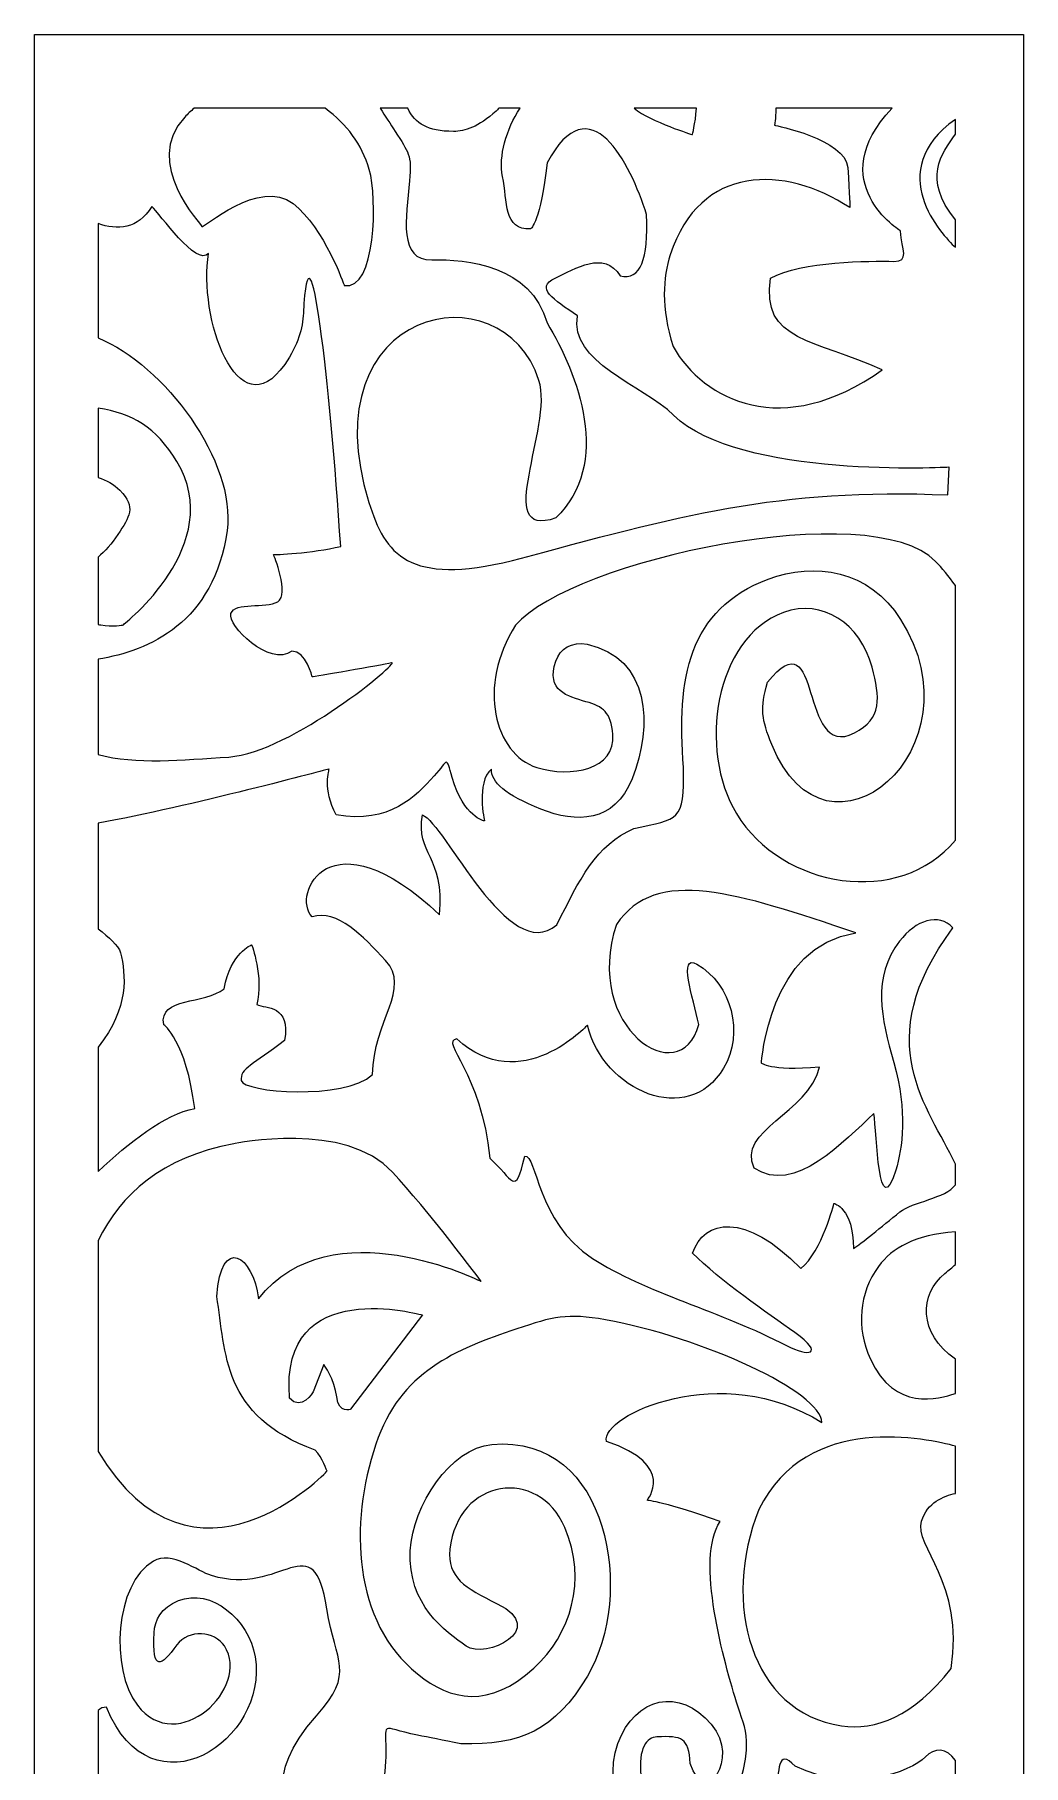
# Model space of a CAD drawing. Header units: centimetres. Extents: x -8.9 to 9, y -14 to 12.6.
# Drawn here: x 1.4 to 9.03, y -0.7 to 12.65 of the extents above; entities that cross this region are included whole.
import ezdxf

# ---------------------------------------------------------------- set-up
doc = ezdxf.new("R2010")
doc.units = ezdxf.units.CM
doc.header["$MEASUREMENT"] = 0
doc.layers.add('layer 1', color=7, linetype='Continuous')

msp = doc.modelspace()

# ---------------------------------------------------------------- linework, layer by layer
at = {"layer": 'layer 1', "color": 242, "lineweight": 9}
for points, knots in [([(9.02973, 12.6488), (9.02973, 12.6488), (1.40374, 12.6488), (1.40374, 12.6488), (1.40374, 12.6488), (1.40374, 12.6488), (1.40374, -14.04216), (1.40374, -14.04216), (1.40374, -14.04216), (1.40374, -14.04216), (9.02973, -14.04216), (9.02973, -14.04216), (9.02973, -14.04216), (9.02973, -14.04216), (9.02973, 12.6488), (9.02973, 12.6488)], [0, 0, 0, 0, 0.2, 0.2, 0.2, 0.2, 0.4, 0.4, 0.4, 0.4, 0.6, 0.6, 0.6, 0.6, 1, 1, 1, 1]), ([(4.06811, 12.08091), (4.06811, 12.08091), (4.28104, 12.08091), (4.28104, 12.08091), (4.28104, 12.08091), (4.34382, 11.96086), (4.42951, 11.9026), (4.63474, 11.90227), (4.63474, 11.90227), (4.7228, 11.90211), (4.82448, 11.93555), (4.96407, 12.05898), (4.96407, 12.05898), (4.97076, 12.06582), (4.97728, 12.07319), (4.98375, 12.08091), (4.98375, 12.08091), (4.98375, 12.08091), (5.1477, 12.08091), (5.1477, 12.08091), (5.1477, 12.08091), (5.04118, 11.91887), (4.98098, 11.71048), (5.01324, 11.55407), (5.01324, 11.55407), (5.05229, 11.3646), (5.01748, 11.13507), (5.2305, 11.15149), (5.2305, 11.15149), (5.2305, 11.15149), (5.30885, 11.20594), (5.35586, 11.65968), (5.35586, 11.65968), (5.68498, 12.27677), (5.99842, 11.65968), (6.1238, 11.26039), (6.1238, 11.26039), (6.13947, 10.91555), (6.07677, 10.75219), (5.92005, 10.78851), (5.92005, 10.78851), (5.79469, 10.98815), (5.57527, 10.84294), (5.41856, 10.77035), (5.41856, 10.77035), (5.26184, 10.69776), (5.40289, 10.60701), (5.59096, 10.47996), (5.59096, 10.47996), (5.52246, 10.123), (6.09371, 9.94587), (6.33203, 9.7132), (6.33203, 9.7132), (6.8367, 9.22034), (8.45817, 9.31191), (8.45817, 9.31191), (8.45817, 9.31191), (8.45817, 9.31191), (8.44793, 9.09836), (8.44793, 9.09836), (8.44793, 9.09836), (7.13908, 9.15539), (6.36546, 8.93723), (5.08945, 8.59239), (5.08945, 8.59239), (4.28553, 8.39786), (4.1063, 8.63949), (3.98203, 9.04043), (3.98203, 9.04043), (3.51413, 10.54987), (5.01298, 10.85602), (5.29371, 9.98157), (5.29371, 9.98157), (5.40851, 9.62395), (4.93074, 8.74661), (5.42246, 8.92079), (5.42246, 8.92079), (5.85988, 9.33515), (5.59522, 10.03417), (5.35586, 10.42551), (5.35586, 10.42551), (5.23196, 10.86904), (4.73563, 10.91873), (4.46624, 10.91168), (4.46624, 10.91168), (4.2093, 10.90495), (4.26792, 11.23006), (4.29566, 11.52187), (4.29566, 11.52187), (4.31475, 11.7229), (4.28717, 11.73921), (4.18498, 11.90134), (4.18498, 11.90134), (4.14817, 11.95973), (4.1088, 12.01976), (4.06811, 12.08091)], [0, 0, 0, 0, 0.04, 0.04, 0.04, 0.04, 0.08, 0.08, 0.08, 0.08, 0.12, 0.12, 0.12, 0.12, 0.16, 0.16, 0.16, 0.16, 0.2, 0.2, 0.2, 0.2, 0.24, 0.24, 0.24, 0.24, 0.28, 0.28, 0.28, 0.28, 0.32, 0.32, 0.32, 0.32, 0.36, 0.36, 0.36, 0.36, 0.4, 0.4, 0.4, 0.4, 0.44, 0.44, 0.44, 0.44, 0.48, 0.48, 0.48, 0.48, 0.52, 0.52, 0.52, 0.52, 0.56, 0.56, 0.56, 0.56, 0.6, 0.6, 0.6, 0.6, 0.64, 0.64, 0.64, 0.64, 0.68, 0.68, 0.68, 0.68, 0.72, 0.72, 0.72, 0.72, 0.76, 0.76, 0.76, 0.76, 0.8, 0.8, 0.8, 0.8, 0.84, 0.84, 0.84, 0.84, 0.88, 0.88, 0.88, 0.88, 0.92, 0.92, 0.92, 0.92, 1, 1, 1, 1]), ([(2.63399, 12.08091), (2.63399, 12.08091), (3.64415, 12.08091), (3.64415, 12.08091), (3.64415, 12.08091), (3.81599, 11.95489), (3.92504, 11.80656), (3.98475, 11.6073), (3.98475, 11.6073), (4.04868, 11.39395), (4.03588, 10.66766), (3.79174, 10.71478), (3.79174, 10.71478), (3.79174, 10.71478), (3.63959, 11.15527), (3.39738, 11.34611), (3.39738, 11.34611), (3.14079, 11.54835), (2.6947, 11.14774), (2.6947, 11.16853), (2.6947, 11.16853), (2.6947, 11.18213), (2.2275, 11.65515), (2.56246, 12.01334), (2.56246, 12.01334), (2.58441, 12.0368), (2.60837, 12.05937), (2.63399, 12.08091)], [0, 0, 0, 0, 0.125, 0.125, 0.125, 0.125, 0.25, 0.25, 0.25, 0.25, 0.375, 0.375, 0.375, 0.375, 0.5, 0.5, 0.5, 0.5, 0.625, 0.625, 0.625, 0.625, 0.75, 0.75, 0.75, 0.75, 1, 1, 1, 1]), ([(6.02672, 12.08091), (6.02672, 12.08091), (6.509, 12.08091), (6.509, 12.08091), (6.509, 12.08091), (6.49872, 11.95663), (6.4772, 11.87748), (6.4772, 11.87748), (6.4772, 11.87748), (6.4772, 11.87748), (6.16182, 11.97458), (6.02672, 12.08091)], [0, 0, 0, 0, 0.25, 0.25, 0.25, 0.25, 0.5, 0.5, 0.5, 0.5, 1, 1, 1, 1]), ([(7.12053, 12.08091), (7.12053, 12.08091), (8.01667, 12.08091), (8.01667, 12.08091), (8.01667, 12.08091), (7.47646, 11.51024), (8.0828, 11.13335), (8.0828, 11.13335), (8.0828, 11.13335), (8.09231, 10.98994), (8.15389, 10.89687), (8.02995, 10.89966), (8.02995, 10.89966), (7.84301, 10.90398), (7.32172, 10.90306), (7.07979, 10.77035), (7.07979, 10.77035), (7.00142, 10.28031), (7.42457, 10.29847), (7.94175, 10.06252), (7.94175, 10.06252), (7.17381, 9.51802), (6.56261, 9.82656), (6.32754, 10.24401), (6.32754, 10.24401), (6.2335, 10.54349), (6.24966, 10.77659), (6.30658, 10.95101), (6.30658, 10.95101), (6.53536, 11.65193), (7.18884, 11.64401), (7.69098, 11.31485), (7.69098, 11.31485), (7.69098, 11.31485), (7.69098, 11.40559), (7.67531, 11.62339), (7.67531, 11.62339), (7.65964, 11.84118), (7.11113, 11.95009), (7.11113, 11.95009), (7.11113, 11.95009), (7.11113, 11.95009), (7.11839, 11.99522), (7.12053, 12.08091)], [0, 0, 0, 0, 0.08333333, 0.08333333, 0.08333333, 0.08333333, 0.16666667, 0.16666667, 0.16666667, 0.16666667, 0.25, 0.25, 0.25, 0.25, 0.33333333, 0.33333333, 0.33333333, 0.33333333, 0.41666667, 0.41666667, 0.41666667, 0.41666667, 0.5, 0.5, 0.5, 0.5, 0.58333333, 0.58333333, 0.58333333, 0.58333333, 0.66666667, 0.66666667, 0.66666667, 0.66666667, 0.75, 0.75, 0.75, 0.75, 0.83333333, 0.83333333, 0.83333333, 0.83333333, 1, 1, 1, 1]), ([(8.505, 11.99509), (8.505, 11.99509), (8.505, 11.88067), (8.505, 11.88067), (8.505, 11.88067), (8.39936, 11.72889), (8.24804, 11.54172), (8.505, 11.21989), (8.505, 11.21989), (8.505, 11.21989), (8.505, 11.00904), (8.505, 11.00904), (8.505, 11.00904), (8.40088, 11.10288), (7.94398, 11.59435), (8.505, 11.99509)], [0, 0, 0, 0, 0.2, 0.2, 0.2, 0.2, 0.4, 0.4, 0.4, 0.4, 0.6, 0.6, 0.6, 0.6, 1, 1, 1, 1]), ([(1.89348, 7.09621), (1.89348, 7.09621), (1.89348, 7.83168), (1.89348, 7.83168), (1.89348, 7.83168), (2.28768, 7.89427), (2.78894, 8.11573), (2.88779, 8.82392), (2.88779, 8.82392), (2.9615, 9.35217), (2.4055, 10.10271), (1.89348, 10.30894), (1.89348, 10.30894), (1.89348, 10.30894), (1.89348, 11.19115), (1.89348, 11.19115), (1.89348, 11.19115), (2.04, 11.14132), (2.20163, 11.14556), (2.3068, 11.32421), (2.3068, 11.32421), (2.3695, 11.26975), (2.65159, 10.8523), (2.74563, 10.96121), (2.74563, 10.96121), (2.66239, 10.47912), (2.96966, 9.58452), (3.33238, 10.10543), (3.33238, 10.10543), (3.43819, 10.25738), (3.47003, 10.38486), (3.4763, 10.50057), (3.4763, 10.50057), (3.52338, 11.36906), (3.68177, 9.96056), (3.76431, 8.7015), (3.76431, 8.7015), (3.54489, 8.64706), (3.24713, 8.63805), (3.24713, 8.63805), (3.24713, 8.63805), (3.24713, 8.63805), (3.3725, 8.32951), (3.27847, 8.27505), (3.27847, 8.27505), (3.18443, 8.2206), (2.94936, 8.27505), (2.91802, 8.1843), (2.91802, 8.1843), (2.88668, 8.09355), (3.21579, 7.76687), (3.38818, 7.89392), (3.38818, 7.89392), (3.49788, 7.89392), (3.54489, 7.69426), (3.54489, 7.69426), (3.54489, 7.69426), (3.54489, 7.69426), (4.07773, 7.78501), (4.1561, 7.80317), (4.1561, 7.80317), (4.23446, 7.82131), (3.38818, 7.11347), (2.90235, 7.07718), (2.90235, 7.07718), (2.53816, 7.05437), (2.18634, 7.01726), (1.89348, 7.09621)], [0, 0, 0, 0, 0.05555556, 0.05555556, 0.05555556, 0.05555556, 0.11111111, 0.11111111, 0.11111111, 0.11111111, 0.16666667, 0.16666667, 0.16666667, 0.16666667, 0.22222222, 0.22222222, 0.22222222, 0.22222222, 0.27777778, 0.27777778, 0.27777778, 0.27777778, 0.33333333, 0.33333333, 0.33333333, 0.33333333, 0.38888889, 0.38888889, 0.38888889, 0.38888889, 0.44444444, 0.44444444, 0.44444444, 0.44444444, 0.5, 0.5, 0.5, 0.5, 0.55555556, 0.55555556, 0.55555556, 0.55555556, 0.61111111, 0.61111111, 0.61111111, 0.61111111, 0.66666667, 0.66666667, 0.66666667, 0.66666667, 0.72222222, 0.72222222, 0.72222222, 0.72222222, 0.77777778, 0.77777778, 0.77777778, 0.77777778, 0.83333333, 0.83333333, 0.83333333, 0.83333333, 0.88888889, 0.88888889, 0.88888889, 0.88888889, 1, 1, 1, 1]), ([(1.89348, 8.09942), (1.89348, 8.09942), (1.89348, 8.61779), (1.89348, 8.61779), (1.89348, 8.61779), (1.94584, 8.66411), (1.9985, 8.72194), (2.04631, 8.79397), (2.04631, 8.79397), (2.13481, 8.92727), (2.18983, 9.00419), (2.062, 9.13398), (2.062, 9.13398), (2.01539, 9.18126), (1.95613, 9.21257), (1.89348, 9.23297), (1.89348, 9.23297), (1.89348, 9.23297), (1.89348, 9.76831), (1.89348, 9.76831), (1.89348, 9.76831), (2.15721, 9.7277), (2.33887, 9.6223), (2.49995, 9.35697), (2.49995, 9.35697), (2.88904, 8.71616), (2.08577, 8.09597), (2.08577, 8.09597), (2.08577, 8.09597), (2.08577, 8.09597), (2.0074, 8.07781), (1.91338, 8.09597), (1.91338, 8.09597), (1.90674, 8.09666), (1.90012, 8.09785), (1.89348, 8.09942)], [0, 0, 0, 0, 0.1, 0.1, 0.1, 0.1, 0.2, 0.2, 0.2, 0.2, 0.3, 0.3, 0.3, 0.3, 0.4, 0.4, 0.4, 0.4, 0.5, 0.5, 0.5, 0.5, 0.6, 0.6, 0.6, 0.6, 0.7, 0.7, 0.7, 0.7, 0.8, 0.8, 0.8, 0.8, 1, 1, 1, 1]), ([(1.89348, 3.88006), (1.89348, 3.88006), (1.89348, 4.83963), (1.89348, 4.83963), (1.89348, 4.83963), (2.13695, 5.14385), (2.10548, 5.40021), (2.06694, 5.56759), (2.06694, 5.56759), (2.0471, 5.62735), (1.97866, 5.68571), (1.89348, 5.75299), (1.89348, 5.75299), (1.89348, 5.75299), (1.89348, 6.56614), (1.89348, 6.56614), (1.89348, 6.56614), (2.59141, 6.6939), (3.67614, 6.98456), (3.67614, 6.98456), (3.67614, 6.98456), (3.67614, 6.98456), (3.62295, 6.83055), (3.72935, 6.63032), (3.72935, 6.63032), (4.14078, 6.55887), (4.34537, 6.77299), (4.48463, 6.93069), (4.48463, 6.93069), (4.59895, 7.06019), (4.57434, 7.08716), (4.62384, 6.91855), (4.62384, 6.91855), (4.71482, 6.60855), (4.87306, 6.58412), (4.87306, 6.58412), (4.87306, 6.58412), (4.87306, 6.58412), (4.80658, 6.87675), (4.92627, 6.98456), (4.92627, 6.98456), (4.92627, 6.88418), (5.0322, 6.78375), (5.30884, 6.67505), (5.30884, 6.67505), (5.58245, 6.56753), (5.87386, 6.56538), (6.01142, 6.90957), (6.01142, 6.90957), (6.17628, 7.32194), (6.15041, 7.84093), (5.66494, 7.94627), (5.66494, 7.94627), (5.54768, 7.97172), (5.45448, 7.90939), (5.4235, 7.81648), (5.4235, 7.81648), (5.34625, 7.58486), (5.51242, 7.54544), (5.65623, 7.50357), (5.65623, 7.50357), (5.78646, 7.46564), (5.84954, 7.42335), (5.86406, 7.25045), (5.86406, 7.25045), (5.88643, 6.98425), (5.54261, 6.91192), (5.27713, 6.99656), (5.27713, 6.99656), (4.95266, 7.10005), (4.81325, 7.62198), (5.11245, 8.0935), (5.11245, 8.0935), (5.54769, 8.59755), (7.86144, 9.09097), (8.35186, 8.58586), (8.35186, 8.58586), (8.40156, 8.53467), (8.45416, 8.47246), (8.505, 8.39873), (8.505, 8.39873), (8.505, 8.39873), (8.505, 6.43449), (8.505, 6.43449), (8.505, 6.43449), (8.07697, 5.91747), (7.17005, 6.05893), (6.81661, 6.64126), (6.81661, 6.64126), (6.52096, 7.12839), (6.64458, 7.99456), (7.18035, 8.19197), (7.18035, 8.19197), (7.47811, 8.30164), (7.77396, 8.10643), (7.86254, 7.77002), (7.86254, 7.77002), (7.92328, 7.53917), (7.94385, 7.37175), (7.72607, 7.26233), (7.72607, 7.26233), (7.29144, 7.04395), (7.48537, 8.1852), (7.05569, 7.65354), (7.05569, 7.65354), (6.99688, 7.45209), (7.01224, 7.36434), (7.08869, 7.17465), (7.08869, 7.17465), (7.51353, 6.12033), (8.71481, 7.14213), (8.08304, 8.13844), (8.08304, 8.13844), (7.84169, 8.51907), (7.41834, 8.58521), (7.06152, 8.44933), (7.06152, 8.44933), (6.44361, 8.21405), (6.35661, 7.68658), (6.40719, 6.99573), (6.40719, 6.99573), (6.4151, 6.5754), (6.37497, 6.60292), (6.02583, 6.52526), (6.02583, 6.52526), (5.73431, 6.40384), (5.60355, 6.12514), (5.43164, 5.78323), (5.43164, 5.78323), (5.05926, 5.45978), (4.56719, 6.56872), (4.3943, 6.63032), (4.3943, 6.63032), (4.34109, 6.32229), (4.56719, 6.32229), (4.52729, 5.86023), (4.52729, 5.86023), (3.67614, 6.66112), (3.38356, 6.01424), (3.54315, 5.84483), (3.54315, 5.84483), (3.73858, 5.90439), (3.93401, 5.69674), (4.11099, 5.50698), (4.11099, 5.50698), (4.30983, 5.29379), (4.0194, 5.04073), (4.00862, 4.62809), (4.00862, 4.62809), (3.79583, 4.42786), (3.01118, 4.48947), (2.99789, 4.58188), (2.99789, 4.58188), (2.98458, 4.67429), (3.09098, 4.7051), (3.33037, 4.88991), (3.33037, 4.88991), (3.38356, 5.16715), (3.18407, 5.13634), (3.11758, 5.16715), (3.11758, 5.16715), (3.17077, 5.38277), (3.07768, 5.6292), (3.07768, 5.6292), (3.07768, 5.6292), (3.07768, 5.6292), (2.91809, 5.56759), (2.8649, 5.29037), (2.8649, 5.29037), (2.7186, 5.16715), (2.35952, 5.22875), (2.39942, 5.01313), (2.39942, 5.01313), (2.39942, 5.01313), (2.5723, 4.88991), (2.6388, 4.36626), (2.6388, 4.36626), (2.40958, 4.3232), (2.12845, 4.10301), (1.89348, 3.88006)], [0, 0, 0, 0, 0.02173913, 0.02173913, 0.02173913, 0.02173913, 0.04347826, 0.04347826, 0.04347826, 0.04347826, 0.06521739, 0.06521739, 0.06521739, 0.06521739, 0.08695652, 0.08695652, 0.08695652, 0.08695652, 0.10869565, 0.10869565, 0.10869565, 0.10869565, 0.13043478, 0.13043478, 0.13043478, 0.13043478, 0.15217391, 0.15217391, 0.15217391, 0.15217391, 0.17391304, 0.17391304, 0.17391304, 0.17391304, 0.19565217, 0.19565217, 0.19565217, 0.19565217, 0.2173913, 0.2173913, 0.2173913, 0.2173913, 0.23913043, 0.23913043, 0.23913043, 0.23913043, 0.26086957, 0.26086957, 0.26086957, 0.26086957, 0.2826087, 0.2826087, 0.2826087, 0.2826087, 0.30434783, 0.30434783, 0.30434783, 0.30434783, 0.32608696, 0.32608696, 0.32608696, 0.32608696, 0.34782609, 0.34782609, 0.34782609, 0.34782609, 0.36956522, 0.36956522, 0.36956522, 0.36956522, 0.39130435, 0.39130435, 0.39130435, 0.39130435, 0.41304348, 0.41304348, 0.41304348, 0.41304348, 0.43478261, 0.43478261, 0.43478261, 0.43478261, 0.45652174, 0.45652174, 0.45652174, 0.45652174, 0.47826087, 0.47826087, 0.47826087, 0.47826087, 0.5, 0.5, 0.5, 0.5, 0.52173913, 0.52173913, 0.52173913, 0.52173913, 0.54347826, 0.54347826, 0.54347826, 0.54347826, 0.56521739, 0.56521739, 0.56521739, 0.56521739, 0.58695652, 0.58695652, 0.58695652, 0.58695652, 0.60869565, 0.60869565, 0.60869565, 0.60869565, 0.63043478, 0.63043478, 0.63043478, 0.63043478, 0.65217391, 0.65217391, 0.65217391, 0.65217391, 0.67391304, 0.67391304, 0.67391304, 0.67391304, 0.69565217, 0.69565217, 0.69565217, 0.69565217, 0.7173913, 0.7173913, 0.7173913, 0.7173913, 0.73913043, 0.73913043, 0.73913043, 0.73913043, 0.76086957, 0.76086957, 0.76086957, 0.76086957, 0.7826087, 0.7826087, 0.7826087, 0.7826087, 0.80434783, 0.80434783, 0.80434783, 0.80434783, 0.82608696, 0.82608696, 0.82608696, 0.82608696, 0.84782609, 0.84782609, 0.84782609, 0.84782609, 0.86956522, 0.86956522, 0.86956522, 0.86956522, 0.89130435, 0.89130435, 0.89130435, 0.89130435, 0.91304348, 0.91304348, 0.91304348, 0.91304348, 0.93478261, 0.93478261, 0.93478261, 0.93478261, 0.95652174, 0.95652174, 0.95652174, 0.95652174, 1, 1, 1, 1]), ([(8.505, 3.93695), (8.505, 3.93695), (8.505, 3.77726), (8.505, 3.77726), (8.505, 3.77726), (8.43109, 3.67307), (8.17645, 3.64778), (8.07739, 3.56835), (8.07739, 3.56835), (7.93383, 3.45317), (7.7766, 3.32081), (7.71852, 3.28718), (7.71852, 3.28718), (7.71852, 3.59984), (7.56855, 3.63456), (7.56855, 3.63456), (7.56855, 3.63456), (7.56855, 3.63456), (7.47855, 3.26981), (7.31358, 3.13086), (7.31358, 3.13086), (6.88174, 3.57541), (6.56508, 3.50883), (6.47859, 3.25109), (6.47859, 3.25109), (6.68605, 3.03818), (7.05911, 2.78774), (7.26662, 2.63833), (7.26662, 2.63833), (7.50614, 2.46591), (7.37039, 2.44875), (7.20277, 2.53709), (7.20277, 2.53709), (6.70271, 2.80067), (6.10605, 2.94849), (5.70591, 3.21015), (5.70591, 3.21015), (5.26952, 3.49549), (5.2808, 4.0118), (5.18384, 3.99933), (5.18384, 3.99933), (5.10883, 3.6693), (5.09384, 3.82564), (4.91386, 3.98196), (4.91386, 3.98196), (4.85386, 4.642), (4.52391, 4.88517), (4.65889, 4.90254), (4.65889, 4.90254), (5.15383, 4.45094), (5.66684, 5.00818), (5.66684, 5.00818), (5.66684, 5.00818), (5.79154, 4.50272), (6.44485, 4.21722), (6.71668, 4.67665), (6.71668, 4.67665), (6.87775, 4.9489), (6.7817, 5.32316), (6.51185, 5.47922), (6.51185, 5.47922), (6.3657, 5.56375), (6.48173, 5.22213), (6.5254, 5.01494), (6.5254, 5.01494), (6.38672, 4.48566), (5.62628, 4.99104), (5.89065, 5.78573), (5.89065, 5.78573), (6.19837, 6.2393), (6.82279, 6.02951), (7.73701, 5.72093), (7.73701, 5.72093), (7.06562, 5.62375), (7.00966, 4.7166), (7.00966, 4.7166), (7.00966, 4.7166), (7.00966, 4.7166), (7.06562, 4.6518), (7.45726, 4.6842), (7.45726, 4.6842), (7.37334, 4.32783), (6.81383, 4.19822), (6.95371, 3.90665), (6.95371, 3.90665), (7.26138, 3.69271), (7.65323, 4.1206), (7.87689, 4.32783), (7.87689, 4.32783), (7.89728, 4.17823), (7.91209, 3.46051), (8.04557, 3.89044), (8.04557, 3.89044), (8.09805, 4.05944), (8.13711, 4.34348), (8.02979, 4.72158), (8.02979, 4.72158), (7.93211, 5.06587), (7.8618, 5.37781), (8.07517, 5.65708), (8.07517, 5.65708), (8.19896, 5.8191), (8.37626, 5.87775), (8.48597, 5.7595), (8.48597, 5.7595), (7.83083, 4.87828), (8.30401, 4.37008), (8.50248, 3.94259), (8.50248, 3.94259), (8.50248, 3.94259), (8.505, 3.93695), (8.505, 3.93695)], [0, 0, 0, 0, 0.03448276, 0.03448276, 0.03448276, 0.03448276, 0.06896552, 0.06896552, 0.06896552, 0.06896552, 0.10344828, 0.10344828, 0.10344828, 0.10344828, 0.13793103, 0.13793103, 0.13793103, 0.13793103, 0.17241379, 0.17241379, 0.17241379, 0.17241379, 0.20689655, 0.20689655, 0.20689655, 0.20689655, 0.24137931, 0.24137931, 0.24137931, 0.24137931, 0.27586207, 0.27586207, 0.27586207, 0.27586207, 0.31034483, 0.31034483, 0.31034483, 0.31034483, 0.34482759, 0.34482759, 0.34482759, 0.34482759, 0.37931034, 0.37931034, 0.37931034, 0.37931034, 0.4137931, 0.4137931, 0.4137931, 0.4137931, 0.44827586, 0.44827586, 0.44827586, 0.44827586, 0.48275862, 0.48275862, 0.48275862, 0.48275862, 0.51724138, 0.51724138, 0.51724138, 0.51724138, 0.55172414, 0.55172414, 0.55172414, 0.55172414, 0.5862069, 0.5862069, 0.5862069, 0.5862069, 0.62068966, 0.62068966, 0.62068966, 0.62068966, 0.65517241, 0.65517241, 0.65517241, 0.65517241, 0.68965517, 0.68965517, 0.68965517, 0.68965517, 0.72413793, 0.72413793, 0.72413793, 0.72413793, 0.75862069, 0.75862069, 0.75862069, 0.75862069, 0.79310345, 0.79310345, 0.79310345, 0.79310345, 0.82758621, 0.82758621, 0.82758621, 0.82758621, 0.86206897, 0.86206897, 0.86206897, 0.86206897, 0.89655172, 0.89655172, 0.89655172, 0.89655172, 0.93103448, 0.93103448, 0.93103448, 0.93103448, 1, 1, 1, 1]), ([(1.89348, 1.7211), (1.89348, 1.7211), (1.89348, 3.34851), (1.89348, 3.34851), (1.89348, 3.34851), (2.06441, 3.69851), (2.38365, 3.99217), (2.94049, 4.09399), (2.94049, 4.09399), (2.94049, 4.09399), (3.80786, 4.27577), (4.16307, 3.87395), (4.16307, 3.87395), (4.42742, 3.59653), (4.84871, 3.03209), (4.84871, 3.03209), (4.84871, 3.03209), (4.84871, 3.03209), (3.69221, 3.61566), (3.13047, 2.89815), (3.13047, 2.89815), (3.08919, 3.23298), (2.84135, 3.39563), (2.80831, 2.91729), (2.80831, 2.91729), (2.88266, 2.47721), (2.84135, 1.99887), (3.56829, 1.73101), (3.56829, 1.73101), (3.62613, 1.67361), (3.65917, 1.56838), (3.65917, 1.56838), (3.65917, 1.56838), (3.65917, 1.56838), (2.63374, 0.48991), (1.89348, 1.7211)], [0, 0, 0, 0, 0.1, 0.1, 0.1, 0.1, 0.2, 0.2, 0.2, 0.2, 0.3, 0.3, 0.3, 0.3, 0.4, 0.4, 0.4, 0.4, 0.5, 0.5, 0.5, 0.5, 0.6, 0.6, 0.6, 0.6, 0.7, 0.7, 0.7, 0.7, 0.8, 0.8, 0.8, 0.8, 1, 1, 1, 1]), ([(8.505, 3.41393), (8.505, 3.41393), (8.505, 3.16211), (8.505, 3.16211), (8.505, 3.16211), (8.4826, 3.14087), (8.45755, 3.1215), (8.42425, 3.09411), (8.42425, 3.09411), (8.22899, 2.93341), (8.21619, 2.63394), (8.505, 2.43325), (8.505, 2.43325), (8.505, 2.43325), (8.505, 2.16866), (8.505, 2.16866), (8.505, 2.16866), (8.37611, 2.12608), (8.03572, 2.02685), (7.85023, 2.43281), (7.85023, 2.43281), (7.73917, 2.67587), (7.76142, 2.94223), (7.91262, 3.14876), (7.91262, 3.14876), (8.01549, 3.28931), (8.19239, 3.39305), (8.505, 3.41393)], [0, 0, 0, 0, 0.125, 0.125, 0.125, 0.125, 0.25, 0.25, 0.25, 0.25, 0.375, 0.375, 0.375, 0.375, 0.5, 0.5, 0.5, 0.5, 0.625, 0.625, 0.625, 0.625, 0.75, 0.75, 0.75, 0.75, 1, 1, 1, 1]), ([(3.84091, 2.0467), (3.84091, 2.0467), (4.39438, 2.77379), (4.39438, 2.77379), (4.39438, 2.77379), (4.39438, 2.77379), (3.28743, 3.08948), (3.37005, 2.13281), (3.37005, 2.13281), (3.4609, 2.02757), (3.55178, 2.18064), (3.55178, 2.18064), (3.55178, 2.18064), (3.55178, 2.18064), (3.63439, 2.39112), (3.63439, 2.39112), (3.63439, 2.39112), (3.63439, 2.39112), (3.71699, 2.27631), (3.73352, 2.14237), (3.73352, 2.14237), (3.75003, 2.00845), (3.84091, 2.0467), (3.84091, 2.0467)], [0, 0, 0, 0, 0.14285714, 0.14285714, 0.14285714, 0.14285714, 0.28571429, 0.28571429, 0.28571429, 0.28571429, 0.42857143, 0.42857143, 0.42857143, 0.42857143, 0.57142857, 0.57142857, 0.57142857, 0.57142857, 0.71428571, 0.71428571, 0.71428571, 0.71428571, 1, 1, 1, 1]), ([(1.89348, -3.26502), (1.89348, -3.26502), (1.89348, -2.25103), (1.89348, -2.25103), (1.89348, -2.25103), (1.95251, -2.22346), (2.01481, -2.20049), (2.06803, -2.19431), (2.06803, -2.19431), (2.22476, -2.17616), (2.22476, -1.75873), (2.22476, -1.64982), (2.22476, -1.64982), (2.22476, -1.57101), (2.01142, -1.42575), (1.89348, -1.35144), (1.89348, -1.35144), (1.89348, -1.35144), (1.89348, -0.27759), (1.89348, -0.27759), (1.89348, -0.27759), (1.91182, -0.25977), (1.93325, -0.25048), (1.95834, -0.25229), (1.95834, -0.25229), (2.30702, -1.1079), (3.21356, -0.50945), (3.10447, 0.13777), (3.10447, 0.13777), (3.05602, 0.42518), (2.76347, 0.67201), (2.5135, 0.57047), (2.5135, 0.57047), (2.37828, 0.51554), (2.32995, 0.41865), (2.32523, 0.32333), (2.32523, 0.32333), (2.31011, 0.0174), (2.37694, 0.05823), (2.50048, 0.2291), (2.50048, 0.2291), (2.59081, 0.35405), (2.79366, 0.3343), (2.86752, 0.22075), (2.86752, 0.22075), (3.07706, -0.10156), (2.50428, -0.63871), (2.19662, -0.23611), (2.19662, -0.23611), (1.98209, 0.04455), (2.02252, 0.70117), (2.31938, 0.87565), (2.31938, 0.87565), (2.45959, 0.95804), (2.66347, 0.79437), (2.76925, 0.76374), (2.76925, 0.76374), (3.31217, 0.59227), (3.55337, 1.17679), (3.65785, 0.50687), (3.65785, 0.50687), (3.72353, 0.08566), (3.88038, 0.02201), (3.57895, -0.31702), (3.57895, -0.31702), (3.14022, -0.81042), (3.38449, -1.05089), (3.38449, -1.05089), (3.38449, -1.05089), (3.38449, -1.05089), (3.68225, -0.90569), (3.68225, -0.90569), (3.68225, -0.90569), (3.68225, -0.90569), (3.68225, -1.05089), (3.91734, -1.12348), (3.91734, -1.12348), (4.07013, -1.07925), (4.10653, -0.82606), (4.11167, -0.63503), (4.11167, -0.63503), (4.11953, -0.34068), (4.05153, -0.40676), (4.35773, -0.46754), (4.35773, -0.46754), (4.44121, -0.48412), (4.55037, -0.50552), (4.69188, -0.53273), (4.69188, -0.53273), (5.15016, -0.54772), (5.41527, -0.43086), (5.66686, -0.01169), (5.66686, -0.01169), (6.03775, 0.60629), (5.84181, 1.85725), (4.93072, 1.77515), (4.93072, 1.77515), (4.61033, 1.74629), (4.31917, 1.30606), (4.3014, 0.95557), (4.3014, 0.95557), (4.28002, 0.53509), (4.57311, 0.33302), (4.73227, 0.2196), (4.73227, 0.2196), (4.87888, 0.11512), (5.37495, 0.34785), (4.97175, 0.54703), (4.97175, 0.54703), (4.72146, 0.67065), (4.58396, 0.74906), (4.60713, 0.9666), (4.60713, 0.9666), (4.66556, 1.51674), (5.29245, 1.60298), (5.49286, 1.13447), (5.49286, 1.13447), (5.6668, 0.72781), (5.53954, 0.30892), (5.25425, 0.04944), (5.25425, 0.04944), (4.9104, -0.26337), (4.61491, -0.20253), (4.35614, 0.00572), (4.35614, 0.00572), (3.85859, 0.40618), (3.82831, 1.15718), (4.03579, 1.77747), (4.03579, 1.77747), (4.22281, 2.33658), (4.64977, 2.50785), (5.12167, 2.66637), (5.12167, 2.66637), (5.40185, 2.76046), (5.51098, 2.78992), (5.80601, 2.73638), (5.80601, 2.73638), (6.56051, 2.59939), (7.47487, 2.17777), (7.47487, 1.94381), (7.47487, 1.94381), (6.70693, 2.43385), (5.76662, 1.99826), (5.81363, 1.79863), (5.81363, 1.79863), (6.36215, 1.61713), (6.12708, 1.34488), (6.12708, 1.34488), (6.12708, 1.34488), (6.12708, 1.34488), (6.2838, 1.32672), (6.69126, 1.18152), (6.69126, 1.18152), (6.49538, 0.89796), (6.72034, 0.09369), (6.82815, -0.24459), (6.82815, -0.24459), (6.86984, -0.37544), (6.89745, -0.42453), (6.89384, -0.56089), (6.89384, -0.56089), (6.89079, -0.67372), (6.86217, -0.83253), (6.75396, -0.99644), (6.75396, -0.99644), (6.51887, -1.30498), (6.15842, -1.05089), (6.08007, -0.77864), (6.08007, -0.77864), (6.0573, -0.56767), (6.12519, -0.48438), (6.2038, -0.48061), (6.2038, -0.48061), (6.39402, -0.47147), (6.45081, -0.48623), (6.45987, -0.68614), (6.45987, -0.68614), (6.57212, -1.02955), (6.84846, -0.65452), (6.62244, -0.38347), (6.62244, -0.38347), (6.38113, -0.09403), (6.03496, -0.17114), (5.90275, -0.53015), (5.90275, -0.53015), (5.76271, -0.91033), (6.02768, -1.35965), (6.39503, -1.43715), (6.39503, -1.43715), (6.86287, -1.53587), (7.00495, -1.25799), (7.11149, -0.90324), (7.11149, -0.90324), (7.15627, -0.75403), (7.12294, -0.55593), (7.27068, -0.70664), (7.27068, -0.70664), (7.71413, -0.92021), (8.1566, -0.75253), (8.27413, -0.63344), (8.27413, -0.63344), (8.34133, -0.56537), (8.43992, -0.55994), (8.505, -0.66163), (8.505, -0.66163), (8.505, -0.66163), (8.505, -1.2094), (8.505, -1.2094), (8.505, -1.2094), (7.93257, -1.37504), (7.57977, -2.19286), (7.8973, -2.78165), (7.8973, -2.78165), (8.07616, -3.11332), (8.38384, -3.3196), (8.38384, -3.3196), (8.38384, -3.3196), (7.75696, -3.91853), (8.39951, -4.31782), (8.39951, -4.31782), (8.39951, -4.31782), (8.39951, -4.31782), (8.41519, -4.55377), (8.41519, -4.55377), (8.41519, -4.55377), (8.19037, -4.54245), (7.37114, -4.47405), (7.38771, -4.81521), (7.38771, -4.81521), (7.40506, -5.16982), (7.79382, -5.17669), (8.25846, -5.38865), (8.25846, -5.38865), (7.49054, -5.93315), (6.87933, -5.6246), (6.64425, -5.20717), (6.64425, -5.20717), (6.55021, -4.9077), (6.56638, -4.67458), (6.6233, -4.50018), (6.6233, -4.50018), (6.85208, -3.79924), (7.50556, -3.80715), (8.00772, -4.13632), (8.00772, -4.13632), (8.00772, -4.13632), (8.00772, -4.04559), (7.99203, -3.82778), (7.99203, -3.82778), (7.97636, -3.60999), (7.42784, -3.5011), (7.42784, -3.5011), (7.42784, -3.5011), (7.42784, -3.5011), (7.47487, -3.21069), (7.36516, -2.70251), (7.36516, -2.70251), (7.1771, -2.19431), (6.69126, -2.68436), (6.69126, -2.68436), (6.69126, -2.68436), (6.44555, -1.26146), (4.53808, -1.31378), (4.39284, -2.62709), (4.39284, -2.62709), (4.34578, -3.05275), (4.61031, -3.54835), (4.95145, -3.54891), (4.95145, -3.54891), (5.26433, -3.54944), (5.45106, -3.28764), (5.4971, -2.96993), (5.4971, -2.96993), (5.52987, -2.74387), (5.48408, -2.54755), (5.34862, -2.43992), (5.34862, -2.43992), (5.13322, -2.26877), (4.87506, -2.45974), (4.82395, -2.72274), (4.82395, -2.72274), (4.77315, -2.98357), (5.0058, -3.07754), (5.07437, -2.91116), (5.07437, -2.91116), (5.12511, -2.788), (5.08576, -2.73861), (5.14469, -2.71513), (5.14469, -2.71513), (5.31893, -2.64572), (5.33235, -2.96364), (5.24193, -3.09674), (5.24193, -3.09674), (5.14952, -3.23273), (4.98208, -3.33342), (4.8021, -3.22227), (4.8021, -3.22227), (4.56472, -2.94666), (4.61982, -2.55949), (4.80625, -2.32328), (4.80625, -2.32328), (4.91532, -2.18508), (5.07007, -2.03774), (5.22887, -1.99526), (5.22887, -1.99526), (5.52361, -1.91636), (5.94774, -2.02556), (6.2838, -2.37581), (6.2838, -2.37581), (6.75396, -2.88401), (6.56588, -3.57369), (6.56588, -3.57369), (6.56588, -3.57369), (6.56588, -3.57369), (6.25511, -3.22819), (5.89926, -3.12695), (5.89926, -3.12695), (5.33134, -2.9654), (5.13652, -4.33137), (5.54722, -4.29968), (5.54722, -4.29968), (5.54722, -4.29968), (5.62557, -4.24523), (5.67258, -3.79148), (5.67258, -3.79148), (6.0017, -3.1744), (6.31514, -3.79148), (6.44052, -4.19078), (6.44052, -4.19078), (6.45619, -4.53563), (6.39349, -4.69897), (6.23679, -4.66268), (6.23679, -4.66268), (6.11141, -4.46302), (5.892, -4.60822), (5.73528, -4.68082), (5.73528, -4.68082), (5.57856, -4.75343), (5.71961, -4.84418), (5.90767, -4.97122), (5.90767, -4.97122), (5.84497, -5.2979), (6.06439, -5.35236), (6.42485, -5.53385), (6.42485, -5.53385), (6.59724, -5.9876), (7.45918, -6.278), (7.45918, -6.278), (7.45918, -6.278), (7.45918, -6.278), (6.44052, -6.62284), (5.40617, -6.85879), (5.40617, -6.85879), (4.60226, -7.05333), (4.42301, -6.81167), (4.29875, -6.41074), (4.29875, -6.41074), (3.83085, -4.9013), (5.32972, -4.59517), (5.61043, -5.4696), (5.61043, -5.4696), (5.72522, -5.82722), (5.24745, -6.70456), (5.73919, -6.53038), (5.73919, -6.53038), (6.17703, -5.61517), (5.72305, -4.51488), (4.78297, -4.53949), (4.78297, -4.53949), (4.58054, -4.54478), (4.57944, -4.30385), (4.57076, -4.03054), (4.57076, -4.03054), (4.55766, -3.62002), (4.39652, -3.361), (4.21582, -3.09665), (4.21582, -3.09665), (4.02361, -2.81546), (2.65753, -1.15146), (3.24344, -2.70251), (3.24344, -2.70251), (3.00837, -2.85223), (2.81549, -2.94733), (2.67234, -2.79096), (2.67234, -2.79096), (2.56106, -2.66942), (2.48552, -2.43667), (2.60635, -2.28991), (2.60635, -2.28991), (2.64019, -2.24882), (2.6845, -2.23112), (2.72941, -2.22628), (2.72941, -2.22628), (2.82822, -2.2156), (2.93, -2.26691), (2.93, -2.26691), (2.93, -2.26691), (2.93, -2.26691), (2.96794, -2.03251), (2.71423, -1.95856), (2.71423, -1.95856), (2.57817, -1.91898), (2.48424, -2.00903), (2.3966, -2.12659), (2.3966, -2.12659), (2.06654, -2.5692), (2.63222, -3.21069), (2.63222, -3.21069), (2.63222, -3.21069), (2.63222, -3.21069), (1.89348, -3.26502), (1.89348, -3.26502)], [0, 0, 0, 0, 0.00961538, 0.00961538, 0.00961538, 0.00961538, 0.01923077, 0.01923077, 0.01923077, 0.01923077, 0.02884615, 0.02884615, 0.02884615, 0.02884615, 0.03846154, 0.03846154, 0.03846154, 0.03846154, 0.04807692, 0.04807692, 0.04807692, 0.04807692, 0.05769231, 0.05769231, 0.05769231, 0.05769231, 0.06730769, 0.06730769, 0.06730769, 0.06730769, 0.07692308, 0.07692308, 0.07692308, 0.07692308, 0.08653846, 0.08653846, 0.08653846, 0.08653846, 0.09615385, 0.09615385, 0.09615385, 0.09615385, 0.10576923, 0.10576923, 0.10576923, 0.10576923, 0.11538462, 0.11538462, 0.11538462, 0.11538462, 0.125, 0.125, 0.125, 0.125, 0.13461538, 0.13461538, 0.13461538, 0.13461538, 0.14423077, 0.14423077, 0.14423077, 0.14423077, 0.15384615, 0.15384615, 0.15384615, 0.15384615, 0.16346154, 0.16346154, 0.16346154, 0.16346154, 0.17307692, 0.17307692, 0.17307692, 0.17307692, 0.18269231, 0.18269231, 0.18269231, 0.18269231, 0.19230769, 0.19230769, 0.19230769, 0.19230769, 0.20192308, 0.20192308, 0.20192308, 0.20192308, 0.21153846, 0.21153846, 0.21153846, 0.21153846, 0.22115385, 0.22115385, 0.22115385, 0.22115385, 0.23076923, 0.23076923, 0.23076923, 0.23076923, 0.24038462, 0.24038462, 0.24038462, 0.24038462, 0.25, 0.25, 0.25, 0.25, 0.25961538, 0.25961538, 0.25961538, 0.25961538, 0.26923077, 0.26923077, 0.26923077, 0.26923077, 0.27884615, 0.27884615, 0.27884615, 0.27884615, 0.28846154, 0.28846154, 0.28846154, 0.28846154, 0.29807692, 0.29807692, 0.29807692, 0.29807692, 0.30769231, 0.30769231, 0.30769231, 0.30769231, 0.31730769, 0.31730769, 0.31730769, 0.31730769, 0.32692308, 0.32692308, 0.32692308, 0.32692308, 0.33653846, 0.33653846, 0.33653846, 0.33653846, 0.34615385, 0.34615385, 0.34615385, 0.34615385, 0.35576923, 0.35576923, 0.35576923, 0.35576923, 0.36538462, 0.36538462, 0.36538462, 0.36538462, 0.375, 0.375, 0.375, 0.375, 0.38461538, 0.38461538, 0.38461538, 0.38461538, 0.39423077, 0.39423077, 0.39423077, 0.39423077, 0.40384615, 0.40384615, 0.40384615, 0.40384615, 0.41346154, 0.41346154, 0.41346154, 0.41346154, 0.42307692, 0.42307692, 0.42307692, 0.42307692, 0.43269231, 0.43269231, 0.43269231, 0.43269231, 0.44230769, 0.44230769, 0.44230769, 0.44230769, 0.45192308, 0.45192308, 0.45192308, 0.45192308, 0.46153846, 0.46153846, 0.46153846, 0.46153846, 0.47115385, 0.47115385, 0.47115385, 0.47115385, 0.48076923, 0.48076923, 0.48076923, 0.48076923, 0.49038462, 0.49038462, 0.49038462, 0.49038462, 0.5, 0.5, 0.5, 0.5, 0.50961538, 0.50961538, 0.50961538, 0.50961538, 0.51923077, 0.51923077, 0.51923077, 0.51923077, 0.52884615, 0.52884615, 0.52884615, 0.52884615, 0.53846154, 0.53846154, 0.53846154, 0.53846154, 0.54807692, 0.54807692, 0.54807692, 0.54807692, 0.55769231, 0.55769231, 0.55769231, 0.55769231, 0.56730769, 0.56730769, 0.56730769, 0.56730769, 0.57692308, 0.57692308, 0.57692308, 0.57692308, 0.58653846, 0.58653846, 0.58653846, 0.58653846, 0.59615385, 0.59615385, 0.59615385, 0.59615385, 0.60576923, 0.60576923, 0.60576923, 0.60576923, 0.61538462, 0.61538462, 0.61538462, 0.61538462, 0.625, 0.625, 0.625, 0.625, 0.63461538, 0.63461538, 0.63461538, 0.63461538, 0.64423077, 0.64423077, 0.64423077, 0.64423077, 0.65384615, 0.65384615, 0.65384615, 0.65384615, 0.66346154, 0.66346154, 0.66346154, 0.66346154, 0.67307692, 0.67307692, 0.67307692, 0.67307692, 0.68269231, 0.68269231, 0.68269231, 0.68269231, 0.69230769, 0.69230769, 0.69230769, 0.69230769, 0.70192308, 0.70192308, 0.70192308, 0.70192308, 0.71153846, 0.71153846, 0.71153846, 0.71153846, 0.72115385, 0.72115385, 0.72115385, 0.72115385, 0.73076923, 0.73076923, 0.73076923, 0.73076923, 0.74038462, 0.74038462, 0.74038462, 0.74038462, 0.75, 0.75, 0.75, 0.75, 0.75961538, 0.75961538, 0.75961538, 0.75961538, 0.76923077, 0.76923077, 0.76923077, 0.76923077, 0.77884615, 0.77884615, 0.77884615, 0.77884615, 0.78846154, 0.78846154, 0.78846154, 0.78846154, 0.79807692, 0.79807692, 0.79807692, 0.79807692, 0.80769231, 0.80769231, 0.80769231, 0.80769231, 0.81730769, 0.81730769, 0.81730769, 0.81730769, 0.82692308, 0.82692308, 0.82692308, 0.82692308, 0.83653846, 0.83653846, 0.83653846, 0.83653846, 0.84615385, 0.84615385, 0.84615385, 0.84615385, 0.85576923, 0.85576923, 0.85576923, 0.85576923, 0.86538462, 0.86538462, 0.86538462, 0.86538462, 0.875, 0.875, 0.875, 0.875, 0.88461538, 0.88461538, 0.88461538, 0.88461538, 0.89423077, 0.89423077, 0.89423077, 0.89423077, 0.90384615, 0.90384615, 0.90384615, 0.90384615, 0.91346154, 0.91346154, 0.91346154, 0.91346154, 0.92307692, 0.92307692, 0.92307692, 0.92307692, 0.93269231, 0.93269231, 0.93269231, 0.93269231, 0.94230769, 0.94230769, 0.94230769, 0.94230769, 0.95192308, 0.95192308, 0.95192308, 0.95192308, 0.96153846, 0.96153846, 0.96153846, 0.96153846, 0.97115385, 0.97115385, 0.97115385, 0.97115385, 0.98076923, 0.98076923, 0.98076923, 0.98076923, 1, 1, 1, 1]), ([(8.505, 1.76237), (8.505, 1.76237), (8.505, 1.39712), (8.505, 1.39712), (8.505, 1.39712), (8.41637, 1.37918), (8.28815, 1.32644), (8.24411, 1.18361), (8.24411, 1.18361), (8.18421, 0.98935), (8.57957, 0.71185), (8.47174, 0.04583), (8.47174, 0.04583), (8.18318, -0.32548), (7.88899, -0.43331), (7.62594, -0.39413), (7.62594, -0.39413), (6.92659, -0.28996), (6.6998, 0.55343), (6.99015, 1.27269), (6.99015, 1.27269), (7.36023, 2.03501), (8.30326, 1.81542), (8.505, 1.76237)], [0, 0, 0, 0, 0.14285714, 0.14285714, 0.14285714, 0.14285714, 0.28571429, 0.28571429, 0.28571429, 0.28571429, 0.42857143, 0.42857143, 0.42857143, 0.42857143, 0.57142857, 0.57142857, 0.57142857, 0.57142857, 0.71428571, 0.71428571, 0.71428571, 0.71428571, 1, 1, 1, 1])]:
    msp.add_open_spline(points, degree=3, knots=knots, dxfattribs=at)

doc.saveas('drawing.dxf')
